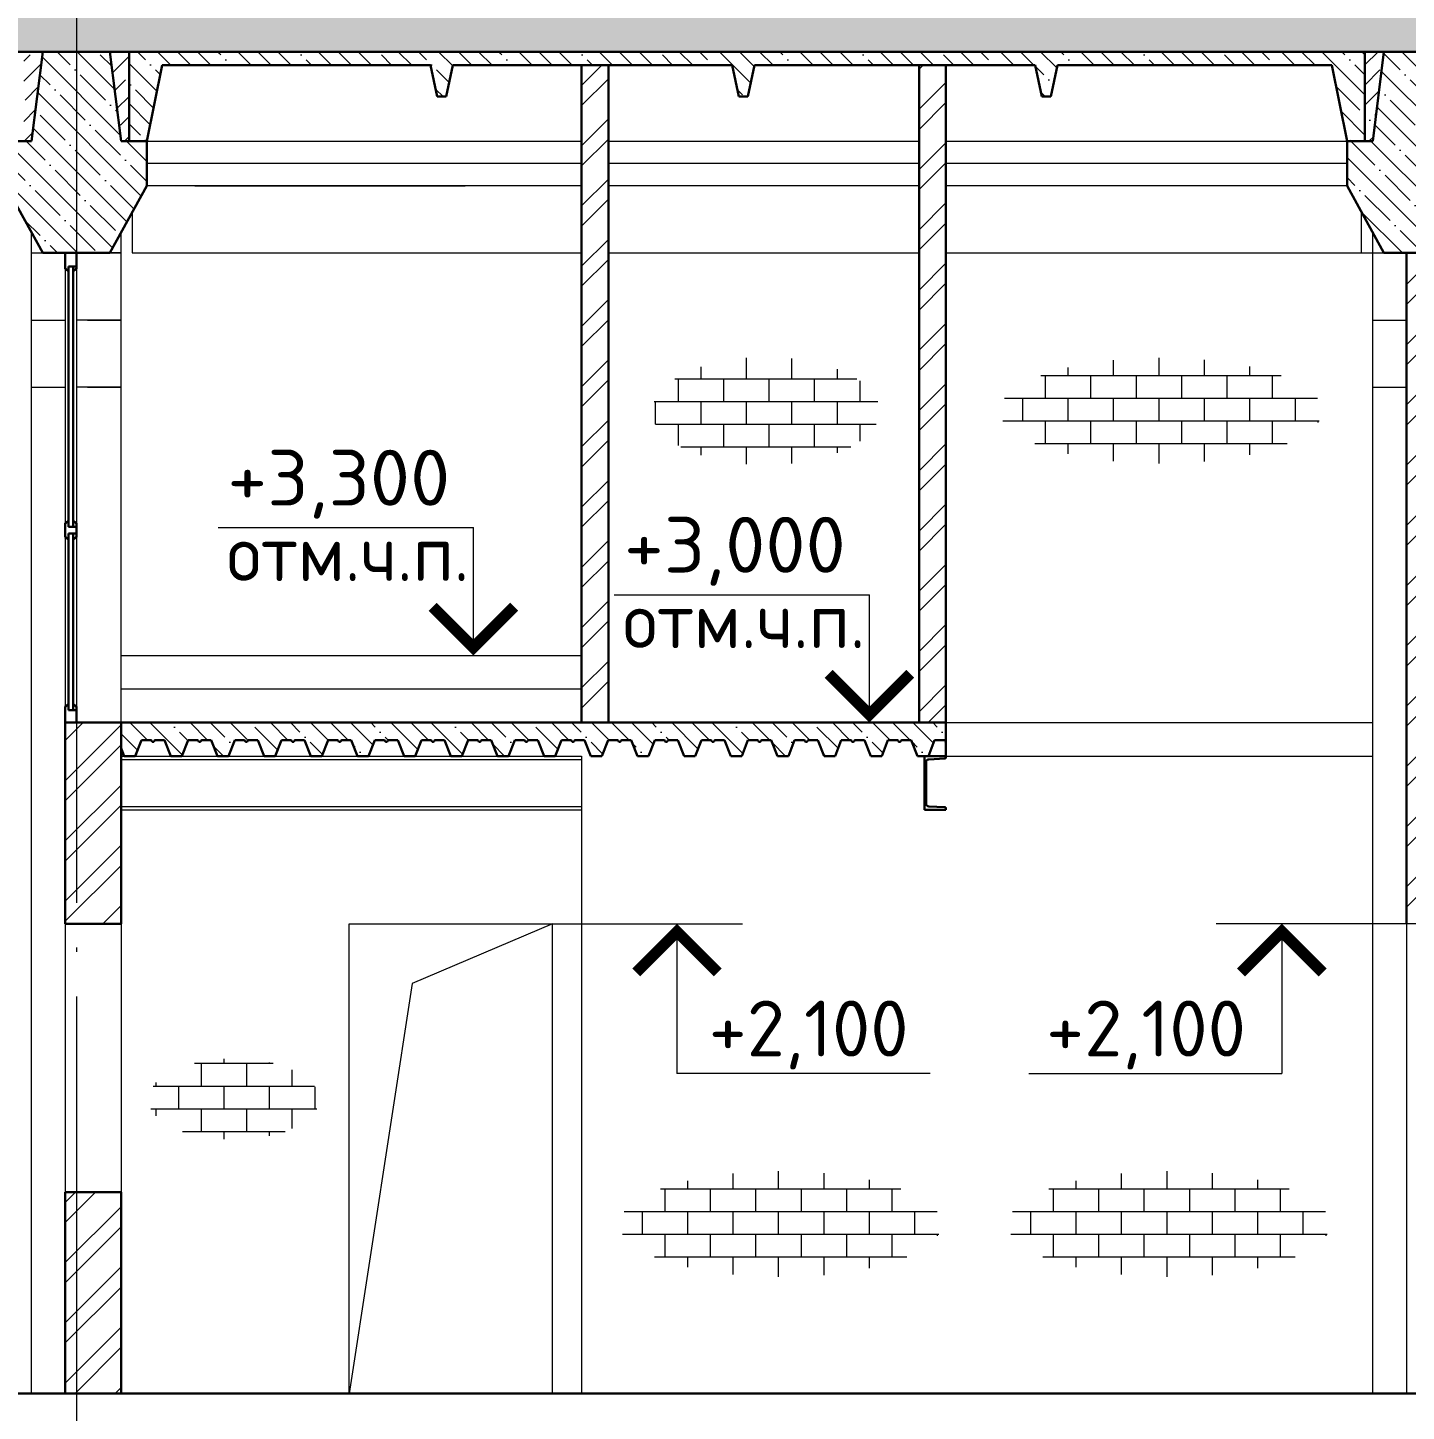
# Model space of a CAD drawing. Extents: x -965262 to 1142518, y -357520 to 71675.
# Drawn here: x -294564 to -288396, y -171602 to -165414 of the extents above; entities that cross this region are included whole.
import ezdxf

# ---------------------------------------------------------------- set-up
doc = ezdxf.new("R2010")
doc.units = 0
doc.header["$LTSCALE"] = 10
doc.linetypes.add('DOTE', pattern=[2.42, 2, -0.2, 0.02, -0.2])
doc.layers.get('0').update_dxf_attribs({"linetype": 'CONTINUOUS', "lineweight": 30})
doc.layers.add('DOTE', color=7, linetype='DOTE', lineweight=9)
doc.styles.add('GOST 2.304', font='isocpeur.ttf', dxfattribs={"width": 0.75, "height": 250})
pattern_1 = [(135, (-294396.03, -168521.29), (-89.8026, -89.8026), []), (135, (-294396.03, -168431.49), (-89.8026, -89.8026), [158.75, -31.75, 0, -31.75])]
pattern_2 = [(45, (-294396.03, -168521.29), (-89.8026, 89.8026), []), (45, (-294306.23, -168521.29), (-89.8026, 89.8026), [158.75, -31.75, 0, -31.75])]
pattern_3 = [(45, (-294396.03, -168521.3), (-134.704, 134.704), []), (45, (-294306.23, -168521.3), (-134.704, 134.704), [])]

msp = doc.modelspace()

# ---------------------------------------------------------------- hatches: boundary and pattern name
at = {"lineweight": 15}
h = msp.add_hatch(dxfattribs=at)
h.set_pattern_fill('ANSI35', color=256, scale=40, angle=90)
h.set_pattern_definition([(135, (-755374.4, -509928.79), (-179.60512, -179.60512), []), (135, (-755374.4, -509749.18), (-179.60512, -179.60512), [317.5, -63.5, 0, -63.5])])
h.paths.add_polyline_path([(-282346, -165521.3), (-318346, -165521.3), (-318346, -165306.3), (-282346, -165306.3)])
h.paths.add_polyline_path([(-318346, -165521.3), (-318046, -165521.3), (-318046, -165306.3), (-318346, -165306.3)], flags=17)
h = msp.add_hatch(dxfattribs=at)
h.set_pattern_fill('ANSI35', color=256, scale=20, angle=90)
h.set_pattern_definition(pattern_1)
h.paths.add_polyline_path([(-294496, -166421.3), (-294346, -166421.3), (-294346, -165521.3), (-294496, -165521.3), (-294546, -165921.3), (-294661, -165921.3), (-294661, -166121.3)])
h.paths.add_polyline_path([(-294346, -166421.3), (-294196, -166421.3), (-294031, -166121.3), (-294031, -165921.3), (-294146, -165921.3), (-294196, -165521.3), (-294346, -165521.3)])
h = msp.add_hatch(dxfattribs=at)
h.set_pattern_fill('ANSI35', color=256, scale=20)
h.set_pattern_definition(pattern_2)
h.paths.add_polyline_path([(-294581.6, -165921.3), (-294546, -165921.3), (-294496, -165521.3), (-294581.6, -165521.3)])
h = msp.add_hatch(dxfattribs=at)
h.set_pattern_fill('ANSI35', color=256, scale=20)
h.set_pattern_definition(pattern_2)
h.paths.add_polyline_path([(-294146, -165921.3), (-294110.4, -165921.3), (-294110.4, -165521.3), (-294196, -165521.3)])
h = msp.add_hatch(dxfattribs=at)
h.set_pattern_fill('ANSI35', color=256, scale=20, angle=90)
h.set_pattern_definition(pattern_1)
h.paths.add_polyline_path([(-293962.3, -165581.3), (-292761.6, -165581.3), (-292731.6, -165721.3), (-292711.6, -165721.3), (-292711.6, -165521.3), (-294110.4, -165521.3), (-294110.4, -165921.3), (-294031, -165921.3)])
h.paths.add_polyline_path([(-288581.6, -165521.3), (-292711.6, -165521.3), (-292711.6, -165721.3), (-292691.6, -165721.3), (-292661.6, -165581.3), (-291411.6, -165581.3), (-291381.6, -165721.3), (-291341.6, -165721.3), (-291311.6, -165581.3), (-290056.6, -165581.3), (-290026.6, -165721.3), (-289986.6, -165721.3), (-289956.6, -165581.3), (-288729.8, -165581.3), (-288661, -165921.3), (-288581.6, -165921.3)])
h = msp.add_hatch(dxfattribs=at)
h.set_pattern_fill('ANSI35', color=256, scale=20, angle=90)
h.set_pattern_definition(pattern_1)
h.paths.add_polyline_path([(-288346, -165521.3), (-288496, -165521.3), (-288546, -165921.3), (-288661, -165921.3), (-288661, -166121.3), (-288496, -166421.3), (-288346, -166421.3)])
h.paths.add_polyline_path([(-288031, -166121.3), (-288031, -165921.3), (-288131.6, -165921.3), (-288146, -165921.3), (-288196, -165521.3), (-288346, -165521.3), (-288346, -166421.3), (-288196, -166421.3)])
h = msp.add_hatch(dxfattribs=at)
h.set_pattern_fill('ANSI35', color=256, scale=20)
h.set_pattern_definition(pattern_2)
h.paths.add_polyline_path([(-288581.6, -165921.3), (-288546, -165921.3), (-288496, -165521.3), (-288581.6, -165521.3)])
h = msp.add_hatch(dxfattribs=at)
h.set_pattern_fill('ANSI32', color=1, scale=20)
h.set_pattern_definition(pattern_3)
h.paths.add_polyline_path([(-291966, -165581.3), (-292086, -165581.3), (-292086, -168521.3), (-291966, -168521.3)])
h = msp.add_hatch(dxfattribs=at)
h.set_pattern_fill('ANSI32', color=1, scale=20)
h.set_pattern_definition(pattern_3)
h.paths.add_polyline_path([(-290576, -168521.3), (-290456, -168521.3), (-290456, -165581.3), (-290576, -165581.3)])
h = msp.add_hatch(dxfattribs=at)
h.set_pattern_fill('ANSI32', color=1, scale=20)
h.set_pattern_definition(pattern_3)
h.paths.add_polyline_path([(-288346, -166421.3), (-288396, -166421.3), (-288396, -169421.3), (-288346, -169421.3)])
h.paths.add_polyline_path([(-288146, -166421.3), (-288346, -166421.3), (-288346, -169421.3), (-288146, -169421.3)])
h = msp.add_hatch(dxfattribs=at)
h.set_pattern_fill('AR-B816', color=1, scale=0.5)
h.set_pattern_definition([(0, (-294396.03, -168202.77), (0, 101.6), []), (90, (-294396.03, -168202.77), (-101.6, 101.6), [101.6, -101.6])])
edge = h.paths.add_edge_path()
edge.add_ellipse((-291261.1, -167128.2), major_axis=(-508.7, 0), ratio=0.473687, start_angle=0, end_angle=360)
h = msp.add_hatch(dxfattribs=at)
h.set_pattern_fill('AR-B816', color=1, scale=0.5)
h.set_pattern_definition([(0, (-274871.87, -163921.13), (0, 101.6), []), (90, (-274871.87, -163921.13), (-101.6, 101.6), [101.6, -101.6])])
edge = h.paths.add_edge_path()
edge.add_ellipse((-289493.5, -167126.7), major_axis=(720.5, 0), ratio=0.328422, start_angle=0, end_angle=360)
h = msp.add_hatch(dxfattribs=at)
h.set_pattern_fill('ANSI32', color=1, scale=20)
h.set_pattern_definition([(45, (-318346.03, -165521.3), (-134.7038, 134.7038), []), (45, (-318256.23, -165521.3), (-134.7038, 134.7038), [])])
h.paths.add_polyline_path([(-294346, -168521.3), (-294396, -168521.3), (-294396, -169421.3), (-294346, -169421.3)])
h.paths.add_polyline_path([(-294146, -168521.3), (-294346, -168521.3), (-294346, -169421.3), (-294146, -169421.3)])
h.paths.add_polyline_path([(-294346, -170621.3), (-294396, -170621.3), (-294396, -171521.3), (-294346, -171521.3)])
h.paths.add_polyline_path([(-294146, -170621.3), (-294346, -170621.3), (-294346, -171521.3), (-294146, -171521.3)])
h = msp.add_hatch(dxfattribs=at)
h.set_pattern_fill('ANSI35', color=256, scale=20, angle=90)
h.set_pattern_definition([(135, (-290494.4, -168631.54), (-89.8026, -89.8026), []), (135, (-290494.4, -168541.73), (-89.8026, -89.8026), [158.75, -31.75, 0, -31.75])])
h.paths.add_polyline_path([(-290456, -168607.7, -0.192784), (-290460.1, -168604.8), (-290461.2, -168601.6, 0.216364), (-290464.6, -168600), (-290506.3, -168600), (-290534.4, -168671.3), (-290456, -168671.3)], flags=16)
h.paths.add_polyline_path([(-288546, -168521.3), (-290456, -168521.3), (-290456, -168671.3), (-288546, -168671.3)], flags=17)
h.paths.add_polyline_path([(-290456, -168677.3), (-290456, -168671.3), (-290552, -168671.3), (-290552, -168791.3), (-290552, -168911.3), (-290456, -168911.3), (-290456, -168905.3, 0.399411), (-290461, -168900), (-290532.4, -168896.4, -0.399411), (-290544.5, -168883.7), (-290544.5, -168791.3), (-290544.5, -168698.9, -0.399411), (-290532.4, -168686.2), (-290461, -168682.5, 0.399411)], flags=17)
h.paths.add_polyline_path([(-288546, -168521.3), (-290456, -168521.3), (-294146, -168521.3), (-294146, -168635.7), (-294132, -168671.3), (-294083, -168671.3), (-294079.1, -168661.4), (-294054.9, -168600), (-294010.3, -168600), (-294008.7, -168604.8, 0.538865), (-293997.5, -168604.8, -0.436348), (-293993.1, -168600), (-293951.3, -168600), (-293923.2, -168671.3), (-293874.3, -168671.3), (-293846.1, -168600), (-293801.5, -168600), (-293800, -168604.8, 0.538865), (-293788.8, -168604.8, -0.436348), (-293784.4, -168600), (-293742.6, -168600), (-293714.5, -168671.3), (-293665.5, -168671.3), (-293637.4, -168600), (-293592.8, -168600), (-293591.2, -168604.8, 0.538865), (-293580.1, -168604.8, -0.436348), (-293575.6, -168600), (-293533.9, -168600), (-293505.8, -168671.3), (-293456.8, -168671.3), (-293428.7, -168600), (-293384.1, -168600), (-293382.5, -168604.8, 0.538865), (-293371.3, -168604.8, -0.436348), (-293366.9, -168600), (-293325.1, -168600), (-293297, -168671.3), (-293248, -168671.3), (-293219.9, -168600), (-293175.3, -168600), (-293173.7, -168604.8, 0.538865), (-293162.6, -168604.8, -0.436348), (-293158.1, -168600), (-293116.4, -168600), (-293088.3, -168671.3), (-293039.3, -168671.3), (-293011.2, -168600), (-292966.6, -168600), (-292965, -168604.8, 0.538865), (-292953.8, -168604.8, -0.436348), (-292949.4, -168600), (-292907.6, -168600), (-292879.5, -168671.3), (-292830.6, -168671.3), (-292802.4, -168600), (-292757.8, -168600), (-292756.3, -168604.8, 0.538865), (-292745.1, -168604.8, -0.436348), (-292740.7, -168600), (-292698.9, -168600), (-292670.8, -168671.3), (-292621.8, -168671.3), (-292593.7, -168600), (-292549.1, -168600), (-292547.5, -168604.8, 0.538865), (-292536.4, -168604.8, -0.436348), (-292531.9, -168600), (-292490.2, -168600), (-292462.1, -168671.3), (-292413.1, -168671.3), (-292385, -168600), (-292340.4, -168600), (-292338.8, -168604.8, 0.538865), (-292327.6, -168604.8, -0.436348), (-292323.2, -168600), (-292281.4, -168600), (-292253.3, -168671.3), (-292204.3, -168671.3), (-292176.2, -168600), (-292131.6, -168600), (-292130, -168604.8, 0.538865), (-292118.9, -168604.8, -0.436348), (-292114.4, -168600), (-292072.7, -168600), (-292044.6, -168671.3), (-291995.6, -168671.3), (-291967.5, -168600), (-291922.9, -168600), (-291921.3, -168604.8, 0.538865), (-291910.1, -168604.8, -0.436348), (-291905.7, -168600), (-291863.9, -168600), (-291835.8, -168671.3), (-291786.9, -168671.3), (-291758.7, -168600), (-291714.1, -168600), (-291712.6, -168604.8, 0.538865), (-291701.4, -168604.8, -0.436348), (-291697, -168600), (-291655.2, -168600), (-291627.1, -168671.3), (-291578.1, -168671.3), (-291550, -168600), (-291505.4, -168600), (-291503.8, -168604.8, 0.538865), (-291492.7, -168604.8, -0.436348), (-291488.2, -168600), (-291446.5, -168600), (-291418.4, -168671.3), (-291369.4, -168671.3), (-291341.3, -168600), (-291296.7, -168600), (-291295.1, -168604.8, 0.538865), (-291283.9, -168604.8, -0.436348), (-291279.5, -168600), (-291237.7, -168600), (-291209.6, -168671.3), (-291160.6, -168671.3), (-291132.5, -168600), (-291087.9, -168600), (-291086.3, -168604.8, 0.538865), (-291075.2, -168604.8, -0.436348), (-291070.7, -168600), (-291029, -168600), (-291000.9, -168671.3), (-290951.9, -168671.3), (-290923.8, -168600), (-290879.2, -168600), (-290877.6, -168604.8, 0.538865), (-290866.4, -168604.8, -0.436348), (-290862, -168600), (-290820.2, -168600), (-290792.1, -168671.3), (-290743.1, -168671.3), (-290715, -168600), (-290670.4, -168600), (-290668.9, -168604.8, 0.538865), (-290657.7, -168604.8, -0.436348), (-290653.3, -168600), (-290611.5, -168600), (-290583.4, -168671.3), (-290552, -168671.3), (-290552, -168791.3), (-290552, -168911.3), (-290456, -168911.3), (-290456, -168905.3, 0.399411), (-290461, -168900), (-290532.4, -168896.4, -0.399411), (-290544.5, -168883.7), (-290544.5, -168791.3), (-290544.5, -168698.9, -0.399411), (-290532.4, -168686.2), (-290461, -168682.5, 0.399411), (-290456, -168677.3), (-290456, -168671.3), (-288546, -168671.3)])
h = msp.add_hatch(dxfattribs=at)
h.set_pattern_fill('AR-B816', color=1, scale=0.5)
h.set_pattern_definition([(0, (-294396.03, -168521.29), (0, 101.6), []), (90, (-294396.03, -168521.29), (-101.6, 101.6), [101.6, -101.6])])
edge = h.paths.add_edge_path()
edge.add_ellipse((-293641.4, -170205.5), major_axis=(-381.5, 0), ratio=0.473687, start_angle=0, end_angle=360)
h = msp.add_hatch(dxfattribs=at)
h.set_pattern_fill('AR-B816', color=1, scale=0.5)
h.set_pattern_definition([(0, (-276573.82, -167558.54), (0, 101.6), []), (90, (-276573.82, -167558.54), (-101.6, 101.6), [101.6, -101.6])])
edge = h.paths.add_edge_path()
edge.add_ellipse((-291195.4, -170764.1), major_axis=(720.5, 0), ratio=0.328422, start_angle=0, end_angle=360)
h = msp.add_hatch(dxfattribs=at)
h.set_pattern_fill('AR-B816', color=1, scale=0.5)
h.set_pattern_definition([(0, (-274836.29, -167558.54), (0, 101.6), []), (90, (-274836.29, -167558.54), (-101.6, 101.6), [101.6, -101.6])])
edge = h.paths.add_edge_path()
edge.add_ellipse((-289457.9, -170764.1), major_axis=(720.5, 0), ratio=0.328422, start_angle=0, end_angle=360)

# ---------------------------------------------------------------- linework, layer by layer
at = {"extrusion": (1.83697e-16, 0, -1)}
for p, q in [((-318046, -165521.3, -3259.8), (-282346, -165521.3, -3259.8)), ((-336756, -171521.3, -3259.8), (-282346, -171521.3, -3259.8))]:
    msp.add_line(p, q, dxfattribs=at)
for p, q in [((-294496, -165521.3, -3259.8), (-294546, -165921.3, -3259.8)), ((-294496, -165521.3, -3259.8), (-294196, -165521.3, -3259.8)), ((-294196, -165521.3, -3259.8), (-294146, -165921.3, -3259.8)), ((-294110.4, -165521.3, -3259.8), (-294110.4, -165921.3, -3259.8)), ((-288581.6, -165521.3, -3259.8), (-288581.6, -165921.3, -3259.8)), ((-288496, -165521.3, -3259.8), (-288546, -165921.3, -3259.8)), ((-288496, -165521.3, -3259.8), (-288196, -165521.3, -3259.8)), ((-293962.3, -165581.3, -3259.8), (-294031, -165921.3, -3259.8)), ((-293962.3, -165581.3, -3259.8), (-292761.6, -165581.3, -3259.8)), ((-292761.6, -165581.3, -3259.8), (-292731.6, -165721.3, -3259.8)), ((-292661.6, -165581.3, -3259.8), (-292691.6, -165721.3, -3259.8)), ((-292661.6, -165581.3, -3259.8), (-291411.6, -165581.3, -3259.8)), ((-291411.6, -165581.3, -3259.8), (-291381.6, -165721.3, -3259.8)), ((-291311.6, -165581.3, -3259.8), (-291341.6, -165721.3, -3259.8)), ((-291311.6, -165581.3, -3259.8), (-290056.6, -165581.3, -3259.8)), ((-290056.6, -165581.3, -3259.8), (-290026.6, -165721.3, -3259.8)), ((-289956.6, -165581.3, -3259.8), (-289986.6, -165721.3, -3259.8)), ((-289956.6, -165581.3, -3259.8), (-288729.8, -165581.3, -3259.8)), ((-288729.8, -165581.3, -3259.8), (-288661, -165921.3, -3259.8)), ((-292731.6, -165721.3, -3259.8), (-292691.6, -165721.3, -3259.8)), ((-291381.6, -165721.3, -3259.8), (-291341.6, -165721.3, -3259.8)), ((-290026.6, -165721.3, -3259.8), (-289986.6, -165721.3, -3259.8)), ((-294546, -165921.3, -3259.8), (-294661, -165921.3, -3259.8)), ((-294146, -165921.3, -3259.8), (-294031, -165921.3, -3259.8)), ((-294031, -165921.3, -3259.8), (-294031, -166121.3, -3259.8)), ((-288546, -165921.3, -3259.8), (-288661, -165921.3, -3259.8)), ((-288661, -165921.3, -3259.8), (-288661, -166121.3, -3259.8)), ((-294496, -166421.3, -3259.8), (-294661, -166121.3, -3259.8)), ((-294196, -166421.3, -3259.8), (-294031, -166121.3, -3259.8)), ((-288496, -166421.3, -3259.8), (-288661, -166121.3, -3259.8)), ((-294496, -166421.3, -3259.8), (-294196, -166421.3, -3259.8)), ((-288496, -166421.3, -3259.8), (-288196, -166421.3, -3259.8)), ((-294146, -168521.3, -3259.8), (-290456, -168521.3, -3259.8)), ((-290456, -168671.3, -3259.8), (-290456, -168521.3, -3259.8)), ((-294083, -168671.3, -3259.8), (-294054.9, -168600, -3259.8)), ((-294013.1, -168600, -3259.8), (-294054.9, -168600, -3259.8)), ((-294008.7, -168604.8, -3259.8), (-294009.8, -168601.6, -3259.8)), ((-293997.5, -168604.8, -3259.8), (-293996.4, -168601.6, -3259.8)), ((-293951.3, -168600, -3259.8), (-293993.1, -168600, -3259.8)), ((-293923.2, -168671.3, -3259.8), (-293951.3, -168600, -3259.8)), ((-293874.3, -168671.3, -3259.8), (-293846.1, -168600, -3259.8)), ((-293804.4, -168600, -3259.8), (-293846.1, -168600, -3259.8)), ((-293800, -168604.8, -3259.8), (-293801, -168601.6, -3259.8)), ((-293788.8, -168604.8, -3259.8), (-293787.7, -168601.6, -3259.8)), ((-293742.6, -168600, -3259.8), (-293784.4, -168600, -3259.8)), ((-293714.5, -168671.3, -3259.8), (-293742.6, -168600, -3259.8)), ((-293665.5, -168671.3, -3259.8), (-293637.4, -168600, -3259.8)), ((-293595.7, -168600, -3259.8), (-293637.4, -168600, -3259.8)), ((-293591.2, -168604.8, -3259.8), (-293592.3, -168601.6, -3259.8)), ((-293580.1, -168604.8, -3259.8), (-293579, -168601.6, -3259.8)), ((-293533.9, -168600, -3259.8), (-293575.6, -168600, -3259.8)), ((-293505.8, -168671.3, -3259.8), (-293533.9, -168600, -3259.8)), ((-293456.8, -168671.3, -3259.8), (-293428.7, -168600, -3259.8)), ((-293386.9, -168600, -3259.8), (-293428.7, -168600, -3259.8)), ((-293382.5, -168604.8, -3259.8), (-293383.6, -168601.6, -3259.8)), ((-293371.3, -168604.8, -3259.8), (-293370.2, -168601.6, -3259.8)), ((-293325.1, -168600, -3259.8), (-293366.9, -168600, -3259.8)), ((-293297, -168671.3, -3259.8), (-293325.1, -168600, -3259.8)), ((-293248, -168671.3, -3259.8), (-293219.9, -168600, -3259.8)), ((-293178.2, -168600, -3259.8), (-293219.9, -168600, -3259.8)), ((-293173.7, -168604.8, -3259.8), (-293174.8, -168601.6, -3259.8)), ((-293162.6, -168604.8, -3259.8), (-293161.5, -168601.6, -3259.8)), ((-293116.4, -168600, -3259.8), (-293158.1, -168600, -3259.8)), ((-293088.3, -168671.3, -3259.8), (-293116.4, -168600, -3259.8)), ((-293039.3, -168671.3, -3259.8), (-293011.2, -168600, -3259.8)), ((-292969.4, -168600, -3259.8), (-293011.2, -168600, -3259.8)), ((-292965, -168604.8, -3259.8), (-292966.1, -168601.6, -3259.8)), ((-292953.8, -168604.8, -3259.8), (-292952.7, -168601.6, -3259.8)), ((-292907.6, -168600, -3259.8), (-292949.4, -168600, -3259.8)), ((-292879.5, -168671.3, -3259.8), (-292907.6, -168600, -3259.8)), ((-292830.6, -168671.3, -3259.8), (-292802.4, -168600, -3259.8)), ((-292760.7, -168600, -3259.8), (-292802.4, -168600, -3259.8)), ((-292756.3, -168604.8, -3259.8), (-292757.3, -168601.6, -3259.8)), ((-292745.1, -168604.8, -3259.8), (-292744, -168601.6, -3259.8)), ((-292698.9, -168600, -3259.8), (-292740.7, -168600, -3259.8)), ((-292670.8, -168671.3, -3259.8), (-292698.9, -168600, -3259.8)), ((-292621.8, -168671.3, -3259.8), (-292593.7, -168600, -3259.8)), ((-292552, -168600, -3259.8), (-292593.7, -168600, -3259.8)), ((-292547.5, -168604.8, -3259.8), (-292548.6, -168601.6, -3259.8)), ((-292536.4, -168604.8, -3259.8), (-292535.3, -168601.6, -3259.8)), ((-292490.2, -168600, -3259.8), (-292531.9, -168600, -3259.8)), ((-292462.1, -168671.3, -3259.8), (-292490.2, -168600, -3259.8)), ((-292413.1, -168671.3, -3259.8), (-292385, -168600, -3259.8)), ((-292343.2, -168600, -3259.8), (-292385, -168600, -3259.8)), ((-292338.8, -168604.8, -3259.8), (-292339.9, -168601.6, -3259.8)), ((-292327.6, -168604.8, -3259.8), (-292326.5, -168601.6, -3259.8)), ((-292281.4, -168600, -3259.8), (-292323.2, -168600, -3259.8)), ((-292253.3, -168671.3, -3259.8), (-292281.4, -168600, -3259.8)), ((-292204.3, -168671.3, -3259.8), (-292176.2, -168600, -3259.8)), ((-292134.5, -168600, -3259.8), (-292176.2, -168600, -3259.8)), ((-292130, -168604.8, -3259.8), (-292131.1, -168601.6, -3259.8)), ((-292118.9, -168604.8, -3259.8), (-292117.8, -168601.6, -3259.8)), ((-292072.7, -168600, -3259.8), (-292114.4, -168600, -3259.8)), ((-292044.6, -168671.3, -3259.8), (-292072.7, -168600, -3259.8)), ((-291995.6, -168671.3, -3259.8), (-291967.5, -168600, -3259.8)), ((-291925.7, -168600, -3259.8), (-291967.5, -168600, -3259.8)), ((-291921.3, -168604.8, -3259.8), (-291922.4, -168601.6, -3259.8)), ((-291910.1, -168604.8, -3259.8), (-291909, -168601.6, -3259.8)), ((-291863.9, -168600, -3259.8), (-291905.7, -168600, -3259.8)), ((-291835.8, -168671.3, -3259.8), (-291863.9, -168600, -3259.8)), ((-291786.9, -168671.3, -3259.8), (-291758.7, -168600, -3259.8)), ((-291717, -168600, -3259.8), (-291758.7, -168600, -3259.8)), ((-291712.6, -168604.8, -3259.8), (-291713.6, -168601.6, -3259.8)), ((-291701.4, -168604.8, -3259.8), (-291700.3, -168601.6, -3259.8)), ((-291655.2, -168600, -3259.8), (-291697, -168600, -3259.8)), ((-291627.1, -168671.3, -3259.8), (-291655.2, -168600, -3259.8)), ((-291578.1, -168671.3, -3259.8), (-291550, -168600, -3259.8)), ((-291508.3, -168600, -3259.8), (-291550, -168600, -3259.8)), ((-291503.8, -168604.8, -3259.8), (-291504.9, -168601.6, -3259.8)), ((-291492.7, -168604.8, -3259.8), (-291491.6, -168601.6, -3259.8)), ((-291446.5, -168600, -3259.8), (-291488.2, -168600, -3259.8)), ((-291418.4, -168671.3, -3259.8), (-291446.5, -168600, -3259.8)), ((-291369.4, -168671.3, -3259.8), (-291341.3, -168600, -3259.8)), ((-291299.5, -168600, -3259.8), (-291341.3, -168600, -3259.8)), ((-291295.1, -168604.8, -3259.8), (-291296.2, -168601.6, -3259.8)), ((-291283.9, -168604.8, -3259.8), (-291282.8, -168601.6, -3259.8)), ((-291237.7, -168600, -3259.8), (-291279.5, -168600, -3259.8)), ((-291209.6, -168671.3, -3259.8), (-291237.7, -168600, -3259.8)), ((-291160.6, -168671.3, -3259.8), (-291132.5, -168600, -3259.8)), ((-291090.8, -168600, -3259.8), (-291132.5, -168600, -3259.8)), ((-291086.3, -168604.8, -3259.8), (-291087.4, -168601.6, -3259.8)), ((-291075.2, -168604.8, -3259.8), (-291074.1, -168601.6, -3259.8)), ((-291029, -168600, -3259.8), (-291070.7, -168600, -3259.8)), ((-291000.9, -168671.3, -3259.8), (-291029, -168600, -3259.8)), ((-290951.9, -168671.3, -3259.8), (-290923.8, -168600, -3259.8)), ((-290882, -168600, -3259.8), (-290923.8, -168600, -3259.8)), ((-290877.6, -168604.8, -3259.8), (-290878.7, -168601.6, -3259.8)), ((-290866.4, -168604.8, -3259.8), (-290865.3, -168601.6, -3259.8)), ((-290820.2, -168600, -3259.8), (-290862, -168600, -3259.8)), ((-290792.1, -168671.3, -3259.8), (-290820.2, -168600, -3259.8)), ((-290743.1, -168671.3, -3259.8), (-290715, -168600, -3259.8)), ((-290673.3, -168600, -3259.8), (-290715, -168600, -3259.8)), ((-290668.9, -168604.8, -3259.8), (-290669.9, -168601.6, -3259.8)), ((-290657.7, -168604.8, -3259.8), (-290656.6, -168601.6, -3259.8)), ((-290611.5, -168600, -3259.8), (-290653.3, -168600, -3259.8)), ((-290583.4, -168671.3, -3259.8), (-290611.5, -168600, -3259.8)), ((-290534.4, -168671.3, -3259.8), (-290506.3, -168600, -3259.8)), ((-290464.6, -168600, -3259.8), (-290506.3, -168600, -3259.8)), ((-290460.1, -168604.8, -3259.8), (-290461.2, -168601.6, -3259.8)), ((-294132, -168671.3, -3259.8), (-294146, -168635.7, -3259.8)), ((-294132, -168671.3, -3259.8), (-294135.9, -168661.4, -3259.8)), ((-294083, -168671.3, -3259.8), (-294132, -168671.3, -3259.8)), ((-294083, -168671.3, -3259.8), (-294132, -168671.3, -3259.8)), ((-294083, -168671.3, -3259.8), (-294079.1, -168661.4, -3259.8)), ((-293874.3, -168671.3, -3259.8), (-293923.2, -168671.3, -3259.8)), ((-293665.5, -168671.3, -3259.8), (-293714.5, -168671.3, -3259.8)), ((-293456.8, -168671.3, -3259.8), (-293505.8, -168671.3, -3259.8)), ((-293248, -168671.3, -3259.8), (-293297, -168671.3, -3259.8)), ((-293039.3, -168671.3, -3259.8), (-293088.3, -168671.3, -3259.8)), ((-292830.6, -168671.3, -3259.8), (-292879.5, -168671.3, -3259.8)), ((-292621.8, -168671.3, -3259.8), (-292670.8, -168671.3, -3259.8)), ((-292413.1, -168671.3, -3259.8), (-292462.1, -168671.3, -3259.8)), ((-292204.3, -168671.3, -3259.8), (-292253.3, -168671.3, -3259.8)), ((-291995.6, -168671.3, -3259.8), (-292044.6, -168671.3, -3259.8)), ((-291786.9, -168671.3, -3259.8), (-291835.8, -168671.3, -3259.8)), ((-291578.1, -168671.3, -3259.8), (-291627.1, -168671.3, -3259.8)), ((-291369.4, -168671.3, -3259.8), (-291418.4, -168671.3, -3259.8)), ((-291160.6, -168671.3, -3259.8), (-291209.6, -168671.3, -3259.8)), ((-290951.9, -168671.3, -3259.8), (-291000.9, -168671.3, -3259.8)), ((-290743.1, -168671.3, -3259.8), (-290792.1, -168671.3, -3259.8)), ((-290534.4, -168671.3, -3259.8), (-290583.4, -168671.3, -3259.8)), ((-290552, -168671.3, -3259.8), (-290552, -168791.3, -3259.8)), ((-290456, -168671.3, -3259.8), (-290552, -168671.3, -3259.8)), ((-290456, -168677.3, -3259.8), (-290456, -168671.3, -3259.8)), ((-290544.5, -168791.3, -3259.8), (-290544.5, -168698.9, -3259.8)), ((-290532.4, -168686.2, -3259.8), (-290461, -168682.5, -3259.8)), ((-290552, -168791.3, -3259.8), (-290552, -168911.3, -3259.8)), ((-290544.5, -168883.7, -3259.8), (-290544.5, -168791.3, -3259.8)), ((-290552, -168911.3, -3259.8), (-290456, -168911.3, -3259.8)), ((-290461, -168900, -3259.8), (-290532.4, -168896.4, -3259.8)), ((-290456, -168911.3, -3259.8), (-290456, -168905.3, -3259.8))]:
    msp.add_line(p, q)
at = {"color": 1}
for p, q in [((-292086, -165581.3, -3259.8), (-292086, -168521.3, -3259.8)), ((-292086, -165581.3, -3259.8), (-291966, -165581.3, -3259.8)), ((-291966, -165581.3, -3259.8), (-291966, -168521.3, -3259.8)), ((-290576, -165581.3, -3259.8), (-290576, -168521.3, -3259.8)), ((-290576, -165581.3, -3259.8), (-290456, -165581.3, -3259.8)), ((-290456, -165581.3, -3259.8), (-290456, -168521.3, -3259.8)), ((-288396, -169421.3, -3259.8), (-288396, -166421.3, -3259.8)), ((-294396, -169421.3, -3259.8), (-294396, -168521.3, -3259.8)), ((-294146, -169421.3, -3259.8), (-294146, -168521.3, -3259.8)), ((-292086, -168521.3, -3259.8), (-291966, -168521.3, -3259.8)), ((-290576, -168521.3, -3259.8), (-290456, -168521.3, -3259.8)), ((-294396, -171521.3, -3259.8), (-294396, -170621.3, -3259.8)), ((-294146, -171521.3, -3259.8), (-294146, -170621.3, -3259.8))]:
    msp.add_line(p, q, dxfattribs=at)
at = {"lineweight": 15}
for p, q in [((-294131.6, -165921.3, -3259.8), (-292086, -165921.3, -3259.8)), ((-291966, -165921.3, -3259.8), (-290576, -165921.3, -3259.8)), ((-290456, -165921.3, -3259.8), (-288581.6, -165921.3, -3259.8)), ((-292086, -166021.3, -3259.8), (-294031, -166021.3, -3259.8)), ((-290576, -166021.3, -3259.8), (-291966, -166021.3, -3259.8)), ((-288661, -166021.3, -3259.8), (-290456, -166021.3, -3259.8)), ((-292086, -166121.3, -3259.8), (-294031, -166121.3, -3259.8)), ((-293816, -166121.3, -3259.8), (-292606, -166121.3, -3259.8)), ((-290576, -166121.3, -3259.8), (-291966, -166121.3, -3259.8)), ((-288661, -166121.3, -3259.8), (-290456, -166121.3, -3259.8)), ((-294096, -166239.5, -3259.8), (-294096, -166421.3, -3259.8)), ((-294146, -166421.3, -3259.8), (-294346, -166421.3, -3259.8)), ((-294096, -166421.3, -3259.8), (-292086, -166421.3, -3259.8)), ((-291966, -166421.3, -3259.8), (-290576, -166421.3, -3259.8)), ((-294146, -166721.3, -3259.8), (-294346, -166721.3, -3259.8)), ((-294146, -167021.3, -3259.8), (-294346, -167021.3, -3259.8)), ((-292569.9, -168221.3, -3259.8), (-292569.9, -167649.5, -3259.8)), ((-290798, -168521.3, -3259.8), (-290798, -167949.5, -3259.8)), ((-294146, -168221.3, -3259.8), (-292086, -168221.3, -3259.8)), ((-294146, -168371.3, -3259.8), (-292086, -168371.3, -3259.8)), ((-290456, -168521.3, -3259.8), (-288546, -168521.3, -3259.8)), ((-294146, -168671.3, -3259.8), (-292086, -168671.3, -3259.8)), ((-290456, -168671.3, -3259.8), (-288546, -168671.3, -3259.8)), ((-294146, -168686.2, -3259.8), (-292086, -168686.2, -3259.8)), ((-294146, -168896.4, -3259.8), (-292086, -168896.4, -3259.8)), ((-294146, -168911.3, -3259.8), (-292086, -168911.3, -3259.8)), ((-292216, -169421.3, -1451.3), (-291365.5, -169421.3, -1451.3)), ((-291659.1, -169421.3, -1451.3), (-291659.1, -170090.6, -1451.3)), ((-287611, -169421.3, -4711.1), (-289246.6, -169421.3, -3259.8)), ((-288953, -169421.3, -3259.8), (-288953, -170090.6, -3259.8))]:
    msp.add_line(p, q, dxfattribs=at)
at = {"lineweight": 15, "extrusion": (1.83697e-16, 0, -1)}
for p, q in [((-288596, -166421.3, -3259.8), (-288596, -166239.5, -3259.8)), ((-294546, -171521.3, -3259.8), (-294546, -166330.4, -3259.8)), ((-294146, -168521.3, -3259.8), (-294146, -166330.4, -3259.8)), ((-288546, -171521.3, -3259.8), (-288546, -166330.4, -3259.8)), ((-294546, -166421.3, -3259.8), (-294146, -166421.3, -3259.8)), ((-288546, -166421.3, -3259.8), (-288146, -166421.3, -3259.8)), ((-294546, -166721.3, -3259.8), (-294396, -166721.3, -3259.8)), ((-294296, -166721.3, -3259.8), (-294146, -166721.3, -3259.8)), ((-288546, -166721.3, -3259.8), (-288396, -166721.3, -3259.8)), ((-294546, -167021.3, -3259.8), (-294396, -167021.3, -3259.8)), ((-294296, -167021.3, -3259.8), (-294146, -167021.3, -3259.8)), ((-288546, -167021.3, -3259.8), (-288396, -167021.3, -3259.8))]:
    msp.add_line(p, q, dxfattribs=at)
at = {"lineweight": 15, "ltscale": 2}
for p, q in [((-294546, -166421.3, -3259.8), (-294146, -166421.3, -3259.8)), ((-288546, -166421.3, -3259.8), (-288146, -166421.3, -3259.8))]:
    msp.add_line(p, q, dxfattribs=at)
at = {"color": 3}
for p, q in [((-294346, -166421.3, -3259.8), (-294396, -166421.3, -3259.8)), ((-294396, -166492.6, -3259.8), (-294396, -166421.3, -3259.8)), ((-294346, -166492.6, -3259.8), (-294346, -166421.3, -3259.8)), ((-294381, -166501.3, -3259.8), (-294396, -166492.6, -3259.8)), ((-294381, -166481.3, -3259.8), (-294381, -167646.3, -3259.8)), ((-294381, -166481.3, -3259.8), (-294361, -166481.3, -3259.8)), ((-294361, -166481.3, -3259.8), (-294361, -167646.3, -3259.8)), ((-294361, -166481.3, -3259.8), (-294346, -166481.3, -3259.8)), ((-294361, -166501.3, -3259.8), (-294346, -166492.6, -3259.8)), ((-294381, -167621.3, -3259.8), (-294396, -167630, -3259.8)), ((-294361, -167621.3, -3259.8), (-294346, -167630, -3259.8)), ((-294396, -167630, -3259.8), (-294396, -167692.6, -3259.8)), ((-294381, -167646.3, -3259.8), (-294361, -167646.3, -3259.8)), ((-294381, -167676.3, -3259.8), (-294361, -167676.3, -3259.8)), ((-294381, -167676.3, -3259.8), (-294381, -168466.3, -3259.8)), ((-294361, -167646.3, -3259.8), (-294346, -167646.3, -3259.8)), ((-294361, -167676.3, -3259.8), (-294361, -168466.3, -3259.8)), ((-294361, -167676.3, -3259.8), (-294346, -167676.3, -3259.8)), ((-294346, -167630, -3259.8), (-294346, -167692.6, -3259.8)), ((-294381, -167701.3, -3259.8), (-294396, -167692.6, -3259.8)), ((-294361, -167701.3, -3259.8), (-294346, -167692.6, -3259.8)), ((-294381, -168441.3, -3259.8), (-294396, -168450, -3259.8)), ((-294396, -168450, -3259.8), (-294396, -168521.3, -3259.8)), ((-294381, -168466.3, -3259.8), (-294361, -168466.3, -3259.8)), ((-294361, -168441.3, -3259.8), (-294346, -168450, -3259.8)), ((-294361, -168466.3, -3259.8), (-294346, -168466.3, -3259.8)), ((-294346, -168521.3, -4711.1), (-294346, -168450, -3259.8)), ((-294396, -168521.3, -3259.8), (-294346, -168521.3, -4711.1))]:
    msp.add_line(p, q, dxfattribs=at)
at = {"color": 1, "lineweight": 15}
for p, q in [((-290456, -166421.3, -3259.8), (-288546, -166421.3, -3259.8)), ((-292086, -168671.3, -3259.8), (-292086, -171521.3, -3259.8)), ((-294396, -169421.3, -3259.8), (-294396, -170621.3, -3259.8)), ((-294146, -169421.3, -3259.8), (-294146, -170621.3, -3259.8)), ((-293126, -171521.3, -1451.3), (-293126, -169421.3, -1451.3)), ((-292216, -169421.3, -1451.3), (-292844, -169688.4, -1451.3)), ((-292216, -171521.3, -1451.3), (-292216, -169421.3, -1451.3)), ((-288396, -169421.3, -3259.8), (-288396, -171521.3, -3259.8)), ((-292844, -169688.4, -1451.3), (-293126, -171521.3, -1451.3))]:
    msp.add_line(p, q, dxfattribs=at)
at = {"color": 3, "lineweight": 15}
for p, q in [((-294396, -166492.6, -3259.8), (-294396, -167630, -3259.8)), ((-294346, -166501.3, -3259.8), (-294346, -167630, -3259.8)), ((-294396, -167692.6, -3259.8), (-294396, -168450, -3259.8)), ((-294346, -167692.6, -3259.8), (-294346, -168449.9, -3259.4))]:
    msp.add_line(p, q, dxfattribs=at)
at = {"lineweight": 15, "ltscale": 0.3}
for p, q in [((-293711.8, -167649.5, -3259.8), (-292569.9, -167649.5, -3259.8)), ((-291939.9, -167949.5, -3259.8), (-290798, -167949.5, -3259.8)), ((-290526.7, -170090.6, -1451.3), (-291659.1, -170090.6, -1451.3)), ((-290085.4, -170090.6, -3259.8), (-288953, -170090.6, -3259.8))]:
    msp.add_line(p, q, dxfattribs=at)
at = {"color": 1, "extrusion": (1.83697e-16, 0, -1)}
for p, q in [((-294396, -168521.3, -3259.8), (-294146, -168521.3, -3259.8)), ((-294396, -169421.3, -3259.8), (-294146, -169421.3, -3259.8)), ((-294396, -170621.3, -3259.8), (-294146, -170621.3, -3259.8)), ((-294396, -171521.3, -3259.8), (-294146, -171521.3, -3259.8))]:
    msp.add_line(p, q, dxfattribs=at)
at = {"color": 1, "lineweight": 15, "extrusion": (1.83697e-16, 0, -1)}
msp.add_line((-293126, -169421.3, -1451.3), (-292216, -169421.3, -1451.3), dxfattribs=at)
at = {"elevation": -3259.8}
msp.add_lwpolyline([(-282346, -165521.3), (-318046, -165521.3), (-318046, -165306.3), (-282346, -165306.3)], close=True, dxfattribs=at)
at = {"lineweight": 15, "const_width": 50}
for points, elevation in [([(-292752.2, -168003.6), (-292569.9, -168185.9), (-292387.6, -168003.6)], -3259.8), ([(-290980.3, -168303.6), (-290798, -168485.9), (-290615.6, -168303.6)], -3259.8), ([(-291476.8, -169639), (-291659.1, -169456.6), (-291841.4, -169639)], -1451.3), ([(-289135.3, -169639), (-288953, -169456.6), (-288770.7, -169639)], -3259.8)]:
    msp.add_lwpolyline(points, dxfattribs=dict(at, elevation=elevation))
for centre, radius, start, end in [((-294013.1, -168604.5, -3259.8), 4.45, 41.16568, 90), ((-294003.1, -168601.2, -3259.8), 6.68, 213.36268, 326.63732), ((-293993.1, -168604.5, -3259.8), 4.45, 90, 138.83432), ((-293804.4, -168604.5, -3259.8), 4.45, 41.16568, 90), ((-293794.4, -168601.2, -3259.8), 6.68, 213.36268, 326.63732), ((-293784.4, -168604.5, -3259.8), 4.45, 90, 138.83432), ((-293595.7, -168604.5, -3259.8), 4.45, 41.16568, 90), ((-293585.6, -168601.2, -3259.8), 6.68, 213.36268, 326.63732), ((-293575.6, -168604.5, -3259.8), 4.45, 90, 138.83432), ((-293386.9, -168604.5, -3259.8), 4.45, 41.16568, 90), ((-293376.9, -168601.2, -3259.8), 6.68, 213.36268, 326.63732), ((-293366.9, -168604.5, -3259.8), 4.45, 90, 138.83432), ((-293178.2, -168604.5, -3259.8), 4.45, 41.16568, 90), ((-293168.2, -168601.2, -3259.8), 6.68, 213.36268, 326.63732), ((-293158.1, -168604.5, -3259.8), 4.45, 90, 138.83432), ((-292969.4, -168604.5, -3259.8), 4.45, 41.16568, 90), ((-292959.4, -168601.2, -3259.8), 6.68, 213.36268, 326.63732), ((-292949.4, -168604.5, -3259.8), 4.45, 90, 138.83432), ((-292760.7, -168604.5, -3259.8), 4.45, 41.16568, 90), ((-292750.7, -168601.2, -3259.8), 6.68, 213.36268, 326.63732), ((-292740.7, -168604.5, -3259.8), 4.45, 90, 138.83432), ((-292552, -168604.5, -3259.8), 4.45, 41.16568, 90), ((-292541.9, -168601.2, -3259.8), 6.68, 213.36268, 326.63732), ((-292531.9, -168604.5, -3259.8), 4.45, 90, 138.83432), ((-292343.2, -168604.5, -3259.8), 4.45, 41.16568, 90), ((-292333.2, -168601.2, -3259.8), 6.68, 213.36268, 326.63732), ((-292323.2, -168604.5, -3259.8), 4.45, 90, 138.83432), ((-292134.5, -168604.5, -3259.8), 4.45, 41.16568, 90), ((-292124.5, -168601.2, -3259.8), 6.68, 213.36268, 326.63732), ((-292114.4, -168604.5, -3259.8), 4.45, 90, 138.83432), ((-291925.7, -168604.5, -3259.8), 4.45, 41.16568, 90), ((-291915.7, -168601.2, -3259.8), 6.68, 213.36268, 326.63732), ((-291905.7, -168604.5, -3259.8), 4.45, 90, 138.83432), ((-291717, -168604.5, -3259.8), 4.45, 41.16568, 90), ((-291707, -168601.2, -3259.8), 6.68, 213.36268, 326.63732), ((-291697, -168604.5, -3259.8), 4.45, 90, 138.83432), ((-291508.3, -168604.5, -3259.8), 4.45, 41.16568, 90), ((-291498.2, -168601.2, -3259.8), 6.68, 213.36268, 326.63732), ((-291488.2, -168604.5, -3259.8), 4.45, 90, 138.83432), ((-291299.5, -168604.5, -3259.8), 4.45, 41.16568, 90), ((-291289.5, -168601.2, -3259.8), 6.68, 213.36268, 326.63732), ((-291279.5, -168604.5, -3259.8), 4.45, 90, 138.83432), ((-291090.8, -168604.5, -3259.8), 4.45, 41.16568, 90), ((-291080.8, -168601.2, -3259.8), 6.68, 213.36268, 326.63732), ((-291070.7, -168604.5, -3259.8), 4.45, 90, 138.83432), ((-290882, -168604.5, -3259.8), 4.45, 41.16568, 90), ((-290872, -168601.2, -3259.8), 6.68, 213.36268, 326.63732), ((-290862, -168604.5, -3259.8), 4.45, 90, 138.83432), ((-290673.3, -168604.5, -3259.8), 4.45, 41.16568, 90), ((-290663.3, -168601.2, -3259.8), 6.68, 213.36268, 326.63732), ((-290653.3, -168604.5, -3259.8), 4.45, 90, 138.83432), ((-290464.6, -168604.5, -3259.8), 4.45, 41.16568, 90), ((-290454.5, -168601.2, -3259.8), 6.68, 213.36268, 257.01002), ((-290461.3, -168677.3, -3259.8), 5.25, 272.91084, 0), ((-290531.8, -168698.9, -3259.8), 12.8, 92.91084, 180), ((-290531.8, -168883.7, -3259.8), 12.8, 180, 267.08916), ((-290461.3, -168905.3, -3259.8), 5.25, 0, 87.08916)]:
    msp.add_arc(centre, radius, start, end)
at = {"layer": 'DOTE', "ltscale": 100, "extrusion": (0, -1, 0)}
msp.add_line((-294346, -160067, -4711.1), (-294346, -176018.3, -4711.1), dxfattribs=at)

# ---------------------------------------------------------------- texts
at = {"style": 'GOST 2.304'}
for p in [(-291516.9, -170014.7, -1451.3), (-290007.6, -170014.7, -3259.8)]:
    msp.add_text('+2,100', height=250, dxfattribs=at).set_placement(p)
at = {"char_height": 250, "attachment_point": 5, "style": 'GOST 2.304'}
for s, insert, width in [('{\\W1.05;+3,300}', (-293172, -167455.5, -3259.8), 1000), ('{\\W1.05;+3,000}', (-291400.1, -167755.5, -3259.8), 1000), ('{\\W0.95;отм.ч.п.}', (-293130, -167763.4, -3259.8), 1762.533), ('{\\W0.95;отм.ч.п.}', (-291358.1, -168063.4, -3259.8), 1762.533)]:
    msp.add_mtext(s, dxfattribs=dict(at, insert=insert, width=width))

doc.saveas('drawing.dxf')
